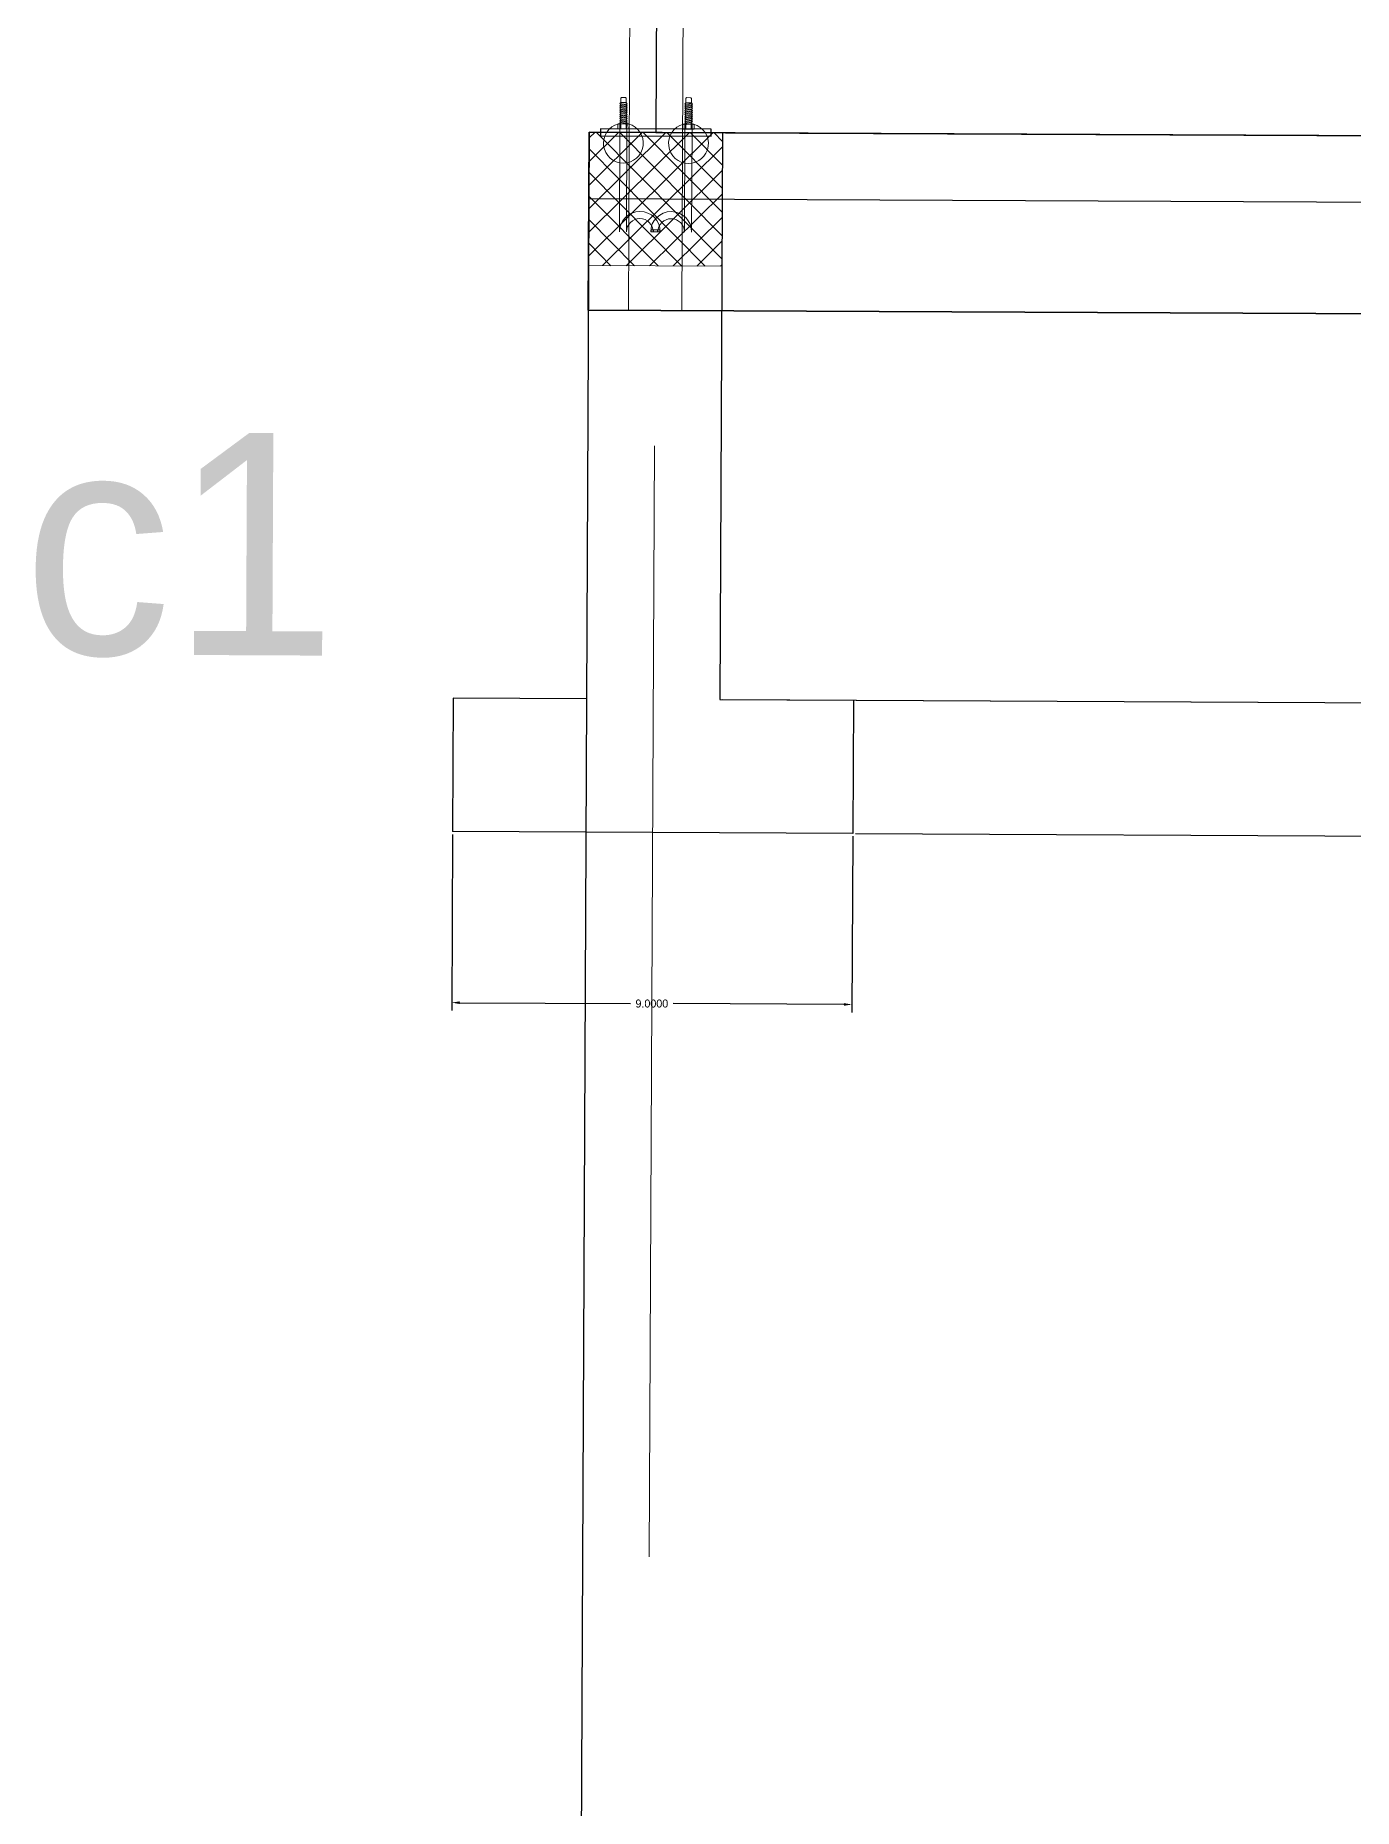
# Model space of a CAD drawing. Extents: x 60675 to 406257, y -6788 to 756297.
# Drawn here: x 393857.28 to 393886.92, y 755205.5 to 755245.39 of the extents above; entities that cross this region are included whole.
import ezdxf

# ---------------------------------------------------------------- set-up
doc = ezdxf.new("R2010")
doc.units = 0
doc.linetypes.add('CENTERX2', pattern=[101.6, 63.5, -12.7, 12.7, -12.7])
doc.linetypes.add('CONTINU', pattern=[0])
doc.layers.get('0').update_dxf_attribs({"linetype": 'CONTINUOUS'})
doc.layers.get('Defpoints').update_dxf_attribs({"linetype": 'CONTINUOUS'})
for name, color, linetype, lineweight in [('Axis', 144, 'CENTERX2', 9), ('column', 61, 'CONTINUOUS', 20), ('PUR', 52, 'CONTINUOUS', 25), ('sec', 4, 'CONTINUOUS', 15)]:
    doc.layers.add(name, color=color, linetype=linetype, lineweight=lineweight)
doc.layers.add('MEXT', color=4, linetype='CONTINU')
doc.layers.add('RHS', color=7, linetype='CONTINUOUS', lineweight=25, true_color=0x3dad99)
doc.dimstyles.get("Standard").update_dxf_attribs({"dimtxt": 0.18, "dimasz": 0.18, "dimexe": 0.18, "dimexo": 0.0625, "dimgap": 0.09, "dimtad": 0, "dimtih": 1, "dimtoh": 1, "dimdec": 4, "dimzin": 0, "dimdsep": 46, "dimtxsty": 'Standard', "dimcen": 0.09, "dimadec": 0, "dimazin": 0, "dimtfac": 1, "dimtdec": 4, "dimtofl": 0, "dimtmove": 0, "dimatfit": 3, "dimfxl": 1, "dimtolj": 1, "dimtzin": 0, "dimarcsym": 0})

# ---------------------------------------------------------------- blocks, each defined once
blk = doc.blocks.new('A$C39AA0E0B')
at = {"layer": 'sec', "linetype": 'Continuous'}
for p, q in [((-6.1, 58.9), (-8.3, 56.5)), ((-8.3, 56.5), (-6.1, 54.1)), ((6.2, 54.1), (-8.3, 56.5)), ((-6.1, 54.1), (-8.3, 51.7)), ((-8.3, 51.7), (-6.1, 49.3)), ((6.2, 49.3), (-8.3, 51.7)), ((-6.1, 49.3), (-8.3, 46.9)), ((-8.3, 46.9), (-6.1, 44.5)), ((6.2, 44.5), (-8.3, 46.9)), ((-6.1, 44.5), (-8.3, 42.1)), ((-8.3, 42.1), (-6.1, 39.7)), ((6.2, 39.7), (-8.3, 42.1)), ((-4.5, 70.7), (-6.1, 69.1)), ((-6.1, 58.9), (-6.1, 69.1)), ((6.2, 58.9), (-6.1, 58.9)), ((8.5, 56.5), (-6.1, 58.9)), ((6.2, 58.9), (-6.1, 58.9)), ((8.5, 51.7), (-6.1, 54.1)), ((8.5, 46.9), (-6.1, 49.3)), ((8.5, 42.1), (-6.1, 44.5)), ((4.6, 70.7), (-4.5, 70.7)), ((6.2, 69.1), (4.6, 70.7)), ((6.2, 58.9), (6.2, 69.1)), ((6.2, 58.9), (8.5, 56.5)), ((8.5, 56.5), (6.2, 54.1)), ((6.2, 54.1), (8.5, 51.7)), ((8.5, 51.7), (6.2, 49.3)), ((6.2, 49.3), (8.5, 46.9)), ((8.5, 46.9), (6.2, 44.5)), ((6.2, 44.5), (8.5, 42.1)), ((8.5, 42.1), (6.2, 39.7)), ((-12.5, 9.9), (-11.5, 10.9)), ((-12.5, 9.9), (-12.5, 0)), ((-12.5, 0), (12.5, 0)), ((-12.5, 0), (-8.5, 0)), ((-11.5, 10.9), (-8.5, 10.9)), ((-11.5, 10.9), (11.5, 10.9)), ((-6.1, 39.7), (-8.3, 37.3)), ((-8.3, 37.3), (-6.1, 34.9)), ((6.2, 34.9), (-8.3, 37.3)), ((-6.1, 34.9), (-8.3, 32.5)), ((-8.3, 32.5), (-6.1, 30.1)), ((6.2, 30.1), (-8.3, 32.5)), ((-6.1, 30.1), (-8.3, 27.7)), ((-8.3, 27.7), (-6.1, 25.3)), ((6.2, 25.3), (-8.3, 27.7)), ((-6.1, 25.3), (-8.3, 22.9)), ((-8.3, 22.9), (-6.1, 20.5)), ((6.2, 20.5), (-8.3, 22.9)), ((-6.1, 20.5), (-8.3, 18.1)), ((-8.3, 18.1), (-6.1, 15.7)), ((6.2, 15.7), (-8.3, 18.1)), ((-6.1, 15.7), (-8.3, 13.3)), ((-8.3, 13.3), (-6.1, 10.9)), ((6.2, 10.9), (-8.3, 13.3)), ((-8, 10.9), (-8, 0)), ((-5.9, 9.9), (-6.9, 10.9)), ((-5.9, 1), (-6.9, 0)), ((-6.5, 10.9), (-1, 10.9)), ((-6.5, 0), (-1, 0)), ((8.5, 37.3), (-6.1, 39.7)), ((8.5, 32.5), (-6.1, 34.9)), ((8.5, 27.7), (-6.1, 30.1)), ((8.5, 22.9), (-6.1, 25.3)), ((8.5, 18.1), (-6.1, 20.5)), ((8.5, 13.3), (-6.1, 15.7)), ((5.5, 10.9), (-6.1, 10.9)), ((-5.9, 9.9), (-4.9, 10.9)), ((-5.9, 1), (-5.9, 9.9)), ((-5.9, 1), (-4.9, 0)), ((1, 10.9), (6.5, 10.9)), ((1, 0), (6.5, 0)), ((5.9, 9.9), (4.9, 10.9)), ((5.9, 1), (4.9, 0)), ((5.9, 9.9), (6.9, 10.9)), ((5.9, 1), (5.9, 9.9)), ((5.9, 1), (6.9, 0)), ((6.2, 39.7), (8.5, 37.3)), ((8.5, 37.3), (6.2, 34.9)), ((6.2, 34.9), (8.5, 32.5)), ((8.5, 32.5), (6.2, 30.1)), ((6.2, 30.1), (8.5, 27.7)), ((8.5, 27.7), (6.2, 25.3)), ((6.2, 25.3), (8.5, 22.9)), ((8.5, 22.9), (6.2, 20.5)), ((6.2, 20.5), (8.5, 18.1)), ((8.5, 18.1), (6.2, 15.7)), ((6.2, 15.7), (8.5, 13.3)), ((8.5, 13.3), (6.2, 10.9)), ((8, 10.9), (8, 0)), ((12.5, 9.9), (11.5, 10.9)), ((12.5, 9.9), (12.5, 0))]:
    blk.add_line(p, q, dxfattribs=at)
at = {"layer": 'sec', "linetype": 'Continuous', "ltscale": 0.3}
for p, q in [((-8, -231.7), (-8, 0)), ((8, -231.7), (8, 0)), ((-82.4, -226.6), (-84, -231.7)), ((-68, -231.7), (-84, -231.7)), ((-84, -231.7), (-68, -231.7)), ((-69.6, -226.6), (-82.4, -226.6)), ((-69.6, -226.6), (-68, -231.7))]:
    blk.add_line(p, q, dxfattribs=at)
at = {"layer": 'sec', "linetype": 'Continuous'}
blk.add_arc((0, -32.4), 44.8, 75.1372, 104.8628, dxfattribs=at)
at = {"layer": 'sec', "linetype": 'Continuous', "ltscale": 0.3}
for radius in [46, 30]:
    blk.add_arc((-38, -231.7), radius, 180, 0, dxfattribs=at)
blk = doc.blocks.new('*D113')
at = {"color": 0, "lineweight": -2}
for p, q in [((393866.657, 755227.416), (393866.638, 755223.452)), ((393875.657, 755227.374), (393875.638, 755223.41)), ((393866.819, 755223.631), (393870.659, 755223.613)), ((393875.459, 755223.591), (393871.619, 755223.609))]:
    blk.add_line(p, q, dxfattribs=at)
at = {"color": 0, "lineweight": 25}
for points in [[(393866.819, 755223.661), (393866.819, 755223.601), (393866.639, 755223.632)], [(393875.459, 755223.621), (393875.459, 755223.561), (393875.639, 755223.59)]]:
    blk.add_solid(points, dxfattribs=at)
at = {"layer": 'Defpoints', "color": 0, "lineweight": 25}
for p in [(393866.657, 755227.479), (393875.657, 755227.437), (393875.639, 755223.59)]:
    blk.add_point(p, dxfattribs=at)
at = {"color": 0, "insert": (393871.139, 755223.611), "char_height": 0.18, "attachment_point": 5}
blk.add_mtext('\\A1;9.0000', dxfattribs=at)
blk = doc.blocks.new('*D114')
at = {"color": 0, "lineweight": -2}
for p, q in [((393875.734, 755230.436), (393918.735, 755230.234)), ((393918.554, 755230.055), (393918.549, 755228.915)), ((393918.542, 755227.415), (393918.547, 755228.555)), ((393875.72, 755227.436), (393918.721, 755227.234))]:
    blk.add_line(p, q, dxfattribs=at)
at = {"color": 0, "lineweight": 25}
for points in [[(393918.524, 755230.055), (393918.584, 755230.055), (393918.555, 755230.235)], [(393918.512, 755227.415), (393918.572, 755227.415), (393918.541, 755227.235)]]:
    blk.add_solid(points, dxfattribs=at)
at = {"layer": 'Defpoints', "color": 0, "lineweight": 25}
for p in [(393875.671, 755230.437), (393875.657, 755227.437), (393918.541, 755227.235)]:
    blk.add_point(p, dxfattribs=at)
at = {"color": 0, "insert": (393918.548, 755228.735), "char_height": 0.18, "attachment_point": 5}
blk.add_mtext('\\A1;3.0000', dxfattribs=at)
blk = doc.blocks.new('*D115')
at = {"color": 0, "lineweight": -2}
for p, q in [((393872.794, 755243.197), (393918.795, 755242.981)), ((393918.614, 755242.802), (393918.586, 755236.788)), ((393918.556, 755230.415), (393918.584, 755236.428)), ((393872.734, 755230.45), (393918.735, 755230.234))]:
    blk.add_line(p, q, dxfattribs=at)
at = {"color": 0, "lineweight": 25}
for points in [[(393918.584, 755242.802), (393918.644, 755242.802), (393918.615, 755242.982)], [(393918.526, 755230.415), (393918.586, 755230.415), (393918.555, 755230.235)]]:
    blk.add_solid(points, dxfattribs=at)
at = {"layer": 'Defpoints', "color": 0, "lineweight": 25}
for p in [(393872.731, 755243.197), (393918.615, 755242.982), (393872.671, 755230.451)]:
    blk.add_point(p, dxfattribs=at)
at = {"color": 0, "insert": (393918.585, 755236.608), "char_height": 0.18, "attachment_point": 5}
blk.add_mtext('\\A1;12.7470', dxfattribs=at)

msp = doc.modelspace()

# ---------------------------------------------------------------- hatches: boundary and pattern name
at = {"layer": 'column', "linetype": 'Continuous', "lineweight": 15}
h = msp.add_hatch(dxfattribs=at)
h.set_pattern_fill('NET', color=256, scale=3, angle=-45.269211, style=0)
h.set_pattern_definition([(314.73079, (393831.3462, 756524.6956), (0.26640802, 0.26391621), []), (44.73079, (393831.3462, 756524.6956), (-0.26391621, 0.26640802), [])])
h.paths.add_polyline_path([(393872.71714, 755240.19751), (393872.72418, 755241.69749), (393871.22395, 755241.65055), (393871.21715, 755240.20456)])
h.paths.add_polyline_path([(393872.72418, 755241.69749), (393872.73123, 755243.19748), (393871.23125, 755243.20453), (393871.22395, 755241.65055)])
h.paths.add_polyline_path([(393871.22395, 755241.65055), (393871.23125, 755243.20453), (393869.73126, 755243.21157), (393869.72422, 755241.71159)])
h.paths.add_polyline_path([(393871.21715, 755240.20456), (393871.22395, 755241.65055), (393869.72422, 755241.71159), (393869.71717, 755240.21161)])

# ---------------------------------------------------------------- linework, layer by layer
for p, q in [((393871.37221, 755273.20419), (393871.23125, 755243.20453)), ((393869.73126, 755243.21157), (393869.67137, 755230.4647)), ((393872.73123, 755243.19748), (393872.67134, 755230.45061)), ((393866.6714, 755230.4788), (393866.65731, 755227.47883)), ((393869.67137, 755230.4647), (393866.6714, 755230.4788)), ((393872.67134, 755230.45061), (393875.6713, 755230.43651)), ((393875.6713, 755230.43651), (393875.65721, 755227.43654)), ((393875.65721, 755227.43654), (393866.65731, 755227.47883))]:
    msp.add_line(p, q)
at = {"color": 252}
msp.add_line((393869.67137, 755230.4647), (393868.61721, 755006.11046), dxfattribs=at)
for points in [[(393869.72591, 755243.2116), (393887.72571, 755243.12702), (393887.70692, 755239.12707), (393869.70711, 755239.21164)], [(393887.71866, 755241.62704), (393869.71886, 755241.71161), (393869.70711, 755239.21164), (393887.70692, 755239.12707)]]:
    msp.add_lwpolyline(points, close=True)
at = {"layer": 'Axis'}
for p, q in [((393872.1529, 755439.35774), (393871.08071, 755211.16549)), ((393870.77221, 755273.20701), (393870.61246, 755239.20739)), ((393871.9722, 755273.20138), (393871.81245, 755239.20175))]:
    msp.add_line(p, q, dxfattribs=at)
at = {"layer": 'MEXT', "lineweight": 9}
msp.add_lwpolyline([(393872.73123, 755243.19748), (393872.71714, 755240.19751), (393869.71717, 755240.21161), (393869.73126, 755243.21157)], close=True, dxfattribs=at)
at = {"layer": 'PUR'}
for points in [[(393869.98589, 755243.13038), (393872.47586, 755243.11868), (393872.47623, 755243.19868), (393869.98626, 755243.21038)], [(393869.98626, 755243.21038), (393872.47623, 755243.19868), (393872.47661, 755243.27867), (393869.98664, 755243.29037)]]:
    msp.add_lwpolyline(points, close=True, dxfattribs=at)
at = {"layer": 'RHS'}
msp.add_line((393899.72558, 755243.07064), (393869.72591, 755243.2116), dxfattribs=at)

# ---------------------------------------------------------------- block references
at = {"layer": 'sec', "linetype": 'Continuous', "yscale": 0.0100000008162624, "zscale": 0.01, "rotation": 359.7307895860422}
for p, xscale in [((393870.49974, 755243.28796), -0.009999999930111463), ((393871.9635, 755243.28109), 0.009999999930111463)]:
    msp.add_blockref('A$C39AA0E0B', p, dxfattribs=dict(at, xscale=xscale))

# ---------------------------------------------------------------- texts
at = {"layer": 'RHS', "color": 0, "insert": (393857.01069, 755236.46967, -13169.80587), "char_height": 5, "width": 214.1858979, "attachment_point": 1, "rotation": 359.730789}
msp.add_mtext('c1', dxfattribs=at)

# ---------------------------------------------------------------- dimensions: what is measured, and where the dimension line sits
for base, p1, p2, angle, picture, middle in [((393918.61469, 755242.98189), (393872.67134, 755230.45061), (393872.73123, 755243.19748), 89.730789, '*D115', (393918.58474, 755236.60845)), ((393918.5407, 755227.23505), (393875.6713, 755230.43651), (393875.65721, 755227.43654), 89.730789, '*D114', (393918.54775, 755228.73503)), ((393875.63913, 755223.58984), (393866.65731, 755227.47883), (393875.65721, 755227.43654), 359.730789, '*D113', (393871.13918, 755223.61099))]:
    dim = msp.add_linear_dim(base=base, p1=p1, p2=p2, angle=angle, dimstyle='Standard')
    dim.commit()
    dim.dimension.update_dxf_attribs({"geometry": picture, "text_midpoint": middle})

doc.saveas('drawing.dxf')
